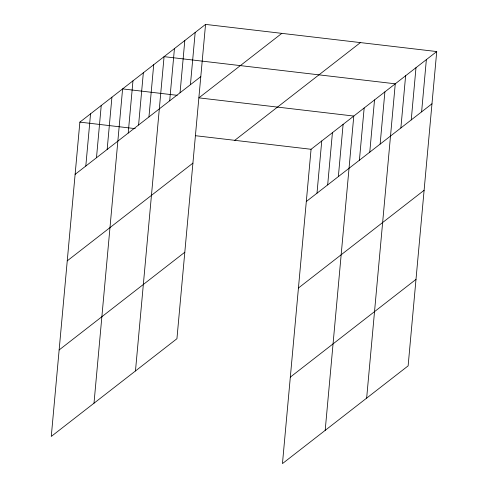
<?xml version="1.0" encoding="UTF-8"?>
<svg xmlns="http://www.w3.org/2000/svg" width="488" height="488" viewBox="0 0 488 488"><rect width="100%" height="100%" fill="white"/><g stroke="black" fill="none" stroke-linecap="round" stroke-linejoin="round"><path stroke-width="0.73" d="M205.546 24.4L79.873 122.128L51.27 436.443L176.937 338.715L205.546 24.4L436.73 51.557L408.127 365.872L282.454 463.6L311.063 149.285L436.73 51.557M85.803 166.054L90.554 113.82M96.484 157.746L101.236 105.512M107.165 149.438L111.917 97.203M93.995 403.216L122.604 88.901L177.205 95.312M128.216 133.072L132.968 80.837M138.586 125.007L143.338 72.773M148.95 116.943L153.702 64.715M135.469 370.965L164.072 56.651L395.262 83.808L366.653 398.123M169.684 100.821L174.442 48.587M180.054 92.757L184.806 40.522M190.424 84.698L195.176 32.464M316.993 193.211L321.745 140.977M327.674 184.903L332.426 132.669M338.355 176.595L343.107 124.361M325.185 430.373L353.788 116.059L198.891 97.862L281.832 33.361M359.406 160.229L364.158 107.994M369.77 152.165L374.528 99.93M380.14 144.1L384.892 91.866M400.874 127.978L405.626 75.744M411.244 119.914L415.996 67.68M421.608 111.85L426.366 59.621M75.121 174.362L200.788 76.634M67.246 260.848L192.919 163.12M234.771 140.324L360.437 42.596M59.139 349.957L184.812 252.229M306.311 201.514L431.978 103.791M298.436 288.005L424.109 190.277M290.329 377.114L415.996 279.386M79.873 122.128L135.225 128.631M195.468 135.707L311.063 149.285"/></g></svg>
